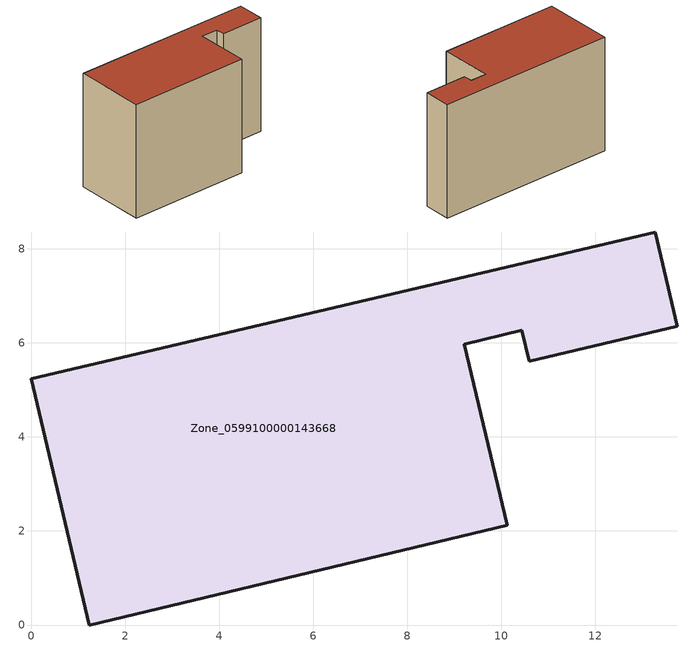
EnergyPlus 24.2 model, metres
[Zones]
Zone_0599100000143668
 floor ground (C_G): 13.28,8.36 13.75,6.36 10.6,5.61 10.44,6.27 9.21,5.97 10.13,2.12 1.24,0 0,5.24 z0
 wall outside (C_F): 1.24,0 10.13,2.12 9.21,5.97 10.44,6.27 10.6,5.61 13.75,6.36 13.28,8.36 0,5.24 1.24,0 z0:8.63
 roof outside (C_R): 13.75,6.36 13.28,8.36 0,5.24 1.24,0 10.13,2.12 9.21,5.97 10.44,6.27 10.6,5.61 z8.63
[BUILDING]
Pand.0599100000143668: North Axis=0; Terrain=City; Loads Convergence Tolerance Value=0.04; Temperature Convergence Tolerance Value=0.4; Solar Distribution=FullExterior; Maximum Number of Warmup Days=25; Minimum Number of Warmup Days=1
[Site:Location]
Rotterdam.The.Hague.AP_ZH_NLD Design_Conditions: Latitude=51.96; Longitude=4.45; Time Zone=1; Elevation=-4.5
[SITE:GROUNDTEMPERATURE:BUILDINGSURFACE]
18, 18, 18, 18, 18, 18, 18, 18, 18, 18, 18, 18
[MATERIAL] Thermal Absorptance=0.9; Solar Absorptance=0.7; Visible Absorptance=0.7
Name | Roughness | Thickness | Conductivity | Density | Specific Heat
G.TC.1975-1991 | MediumSmooth | 0.15 | 0.288461 | 540 | 1210
F.TC.1975-1991 | Rough | 0.3 | 0.230769 | 1920 | 840
R.TC.1975-1991 | MediumRough | 0.2 | 0.153846 | 1500 | 1000
[CONSTRUCTION]
C_G: G.TC.1975-1991
C_F: F.TC.1975-1991
C_R: R.TC.1975-1991
[ZONE]
Zone_0599100000143668: Type=1; Multiplier=1; Ceiling Height=Autocalculate; Volume=Autocalculate; Floor Area=autocalculate; Part of Total Floor Area=Yes
[ZONEINFILTRATION:DESIGNFLOWRATE]
Infil_Zone_0599100000143668: Zone or ZoneList or Space or SpaceList=Zone_0599100000143668; Schedule=AlwaysOn; Design Flow Rate Calculation Method=Flow/Area; Flow Rate per Floor Area=0.003; Constant Term Coefficient=1; Temperature Term Coefficient=0; Velocity Term Coefficient=0; Velocity Squared Term Coefficient=0
[HVACTEMPLATE:ZONE:IDEALLOADSAIRSYSTEM]
Zone_0599100000143668: Maximum Heating Supply Air Temperature=50; Minimum Cooling Supply Air Temperature=13; Maximum Heating Supply Air Humidity Ratio=0.0156; Minimum Cooling Supply Air Humidity Ratio=0.0077; Heating Limit=NoLimit; Cooling Limit=NoLimit; Dehumidification Control Type=ConstantSensibleHeatRatio; Cooling Sensible Heat Ratio=0.7; Dehumidification Setpoint=60; Humidification Control Type=None; Humidification Setpoint=30; Outdoor Air Method=None; Outdoor Air Flow Rate per Person=0.00944; Outdoor Air Flow Rate per Zone Floor Area=0; Outdoor Air Flow Rate per Zone=0; Demand Controlled Ventilation Type=None; Outdoor Air Economizer Type=NoEconomizer; Heat Recovery Type=None; Sensible Heat Recovery Effectiveness=0.7; Latent Heat Recovery Effectiveness=0.65
[ZONECONTROL:THERMOSTAT]
ThermostatControl_Zone_0599100000143668: Zone or ZoneList=Zone_0599100000143668; Control Type Schedule=DualSetpointControlType; Control 1=Thermostat_Zone_0599100000143668; Temperature Difference Between Cutout And Setpoint=0
[THERMOSTATSETPOINT:DUALSETPOINT]
Thermostat_Zone_0599100000143668: Heating Setpoint Temperature Schedule=HeatingSetpoint_Zone_0599100000143668; Cooling Setpoint Temperature Schedule=CoolingSetpoint_Zone_0599100000143668
[SCHEDULE:COMPACT]
HeatingSetpoint_Zone_0599100000143668: Through: 12/31, For: AllDays, Until: 24:00, 21
CoolingSetpoint_Zone_0599100000143668: Through: 12/31, For: AllDays, Until: 24:00, 24
DualSetpointControlType: Through: 12/31, For: AllDays, Until: 24:00, 4
AlwaysOn: Through: 12/31, For: AllDays, Until: 24:00, 1
